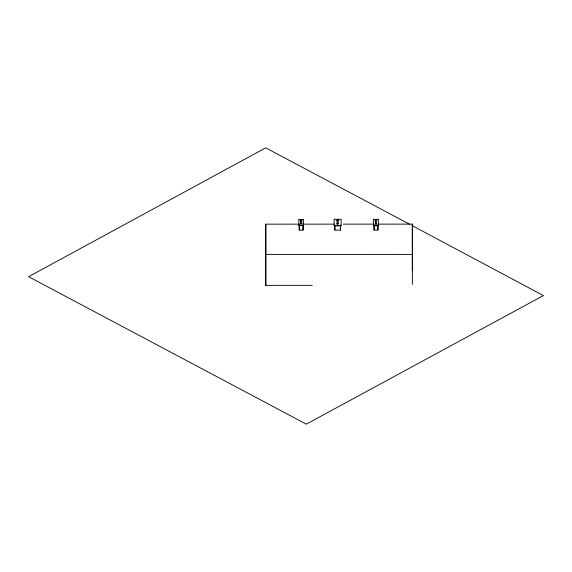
<?xml version="1.0" encoding="UTF-8"?>
<svg xmlns="http://www.w3.org/2000/svg" width="572" height="572" viewBox="0 0 572 572"><rect width="100%" height="100%" fill="white"/><g stroke="black" fill="none" stroke-linecap="round" stroke-linejoin="round"><path stroke-width="0.86" d="M299.242 224.145L265.787 224.16L265.794 285.356L312.262 285.349M378.786 224.131L412.348 224.124L412.355 284.441M375.933 224.203L376.133 224.195A0.751 0.436 0 0 0 376.683 223.58M334.17 219.29L341.141 219.29L341.148 225.718L334.177 225.718L334.17 219.627M373.573 219.369L378.407 219.362L378.414 225.625L373.58 225.625L373.573 219.698L378.407 219.362M298.856 219.455L303.453 219.448L303.453 225.575L298.863 225.575L298.856 219.784L303.453 219.448M303.067 224.145L333.941 224.138M343.386 224.138L374.081 224.131M299.249 225.354L303.067 225.354M299.242 225.003L299.249 230.116L303.067 230.116L303.067 225.018M334.827 225.847L334.827 230.108L340.49 230.101L340.49 225.01M374.081 230.094L374.081 225.003L374.081 230.094L377.906 230.094L377.906 224.996L377.906 230.094M409.688 224.303L265.708 147.848L28.6 276.698L306.299 424.152L543.4 295.574L412.047 225.554M412.348 224.124L412.355 254.383L265.794 254.418L265.787 224.16M412.333 255.863L412.348 270.148M340.49 225.847L340.49 230.101M303.067 225.003L303.067 230.116M265.773 255.891L265.794 285.356M378.414 225.625L373.58 225.625M341.148 225.718L334.177 225.718M334.827 225.01L334.827 230.108M303.453 225.575L298.863 225.575M299.249 225.018L299.249 230.116M301.73 223.502A0.751 0.436 0 0 1 301.687 224.088A0.751 0.436 0 0 1 300.672 224.117A0.751 0.436 0 0 1 300.536 223.538M376.133 224.195A0.751 0.436 0 0 1 375.246 223.731A0.751 0.436 0 0 1 376.254 223.359M300.722 223.28A0.751 0.436 0 0 0 301.909 222.958A0.751 0.436 0 0 0 300.836 222.529A0.751 0.436 0 0 0 300.722 223.28M300.722 220.527A0.751 0.436 0 0 0 301.902 220.213A0.751 0.436 0 0 0 300.836 219.777A0.751 0.436 0 0 0 300.722 220.527M300.722 221.393A0.751 0.436 0 0 0 301.902 221.071A0.751 0.436 0 0 0 300.836 220.642A0.751 0.436 0 0 0 300.722 221.393M375.568 221.371A0.751 0.436 0 0 0 376.748 221.057A0.751 0.436 0 0 0 375.675 220.62A0.751 0.436 0 0 0 375.568 221.371M375.568 220.513A0.751 0.436 0 0 0 376.748 220.191A0.751 0.436 0 0 0 375.675 219.762A0.751 0.436 0 0 0 375.568 220.513M375.568 223.266A0.751 0.436 0 0 0 376.748 222.944A0.751 0.436 0 0 0 375.675 222.515A0.751 0.436 0 0 0 375.568 223.266M337.194 221.385A0.751 0.436 0 0 0 338.374 221.064A0.751 0.436 0 0 0 337.301 220.635A0.751 0.436 0 0 0 337.194 221.385M337.194 220.52A0.751 0.436 0 0 0 338.374 220.206A0.751 0.436 0 0 0 337.301 219.77A0.751 0.436 0 0 0 337.194 220.52M337.194 223.273A0.751 0.436 0 0 0 338.374 222.951A0.751 0.436 0 0 0 337.301 222.522A0.751 0.436 0 0 0 337.194 223.273M337.194 224.131A0.751 0.436 0 0 0 338.374 223.809A0.751 0.436 0 0 0 337.301 223.38A0.751 0.436 0 0 0 337.194 224.131"/></g></svg>
